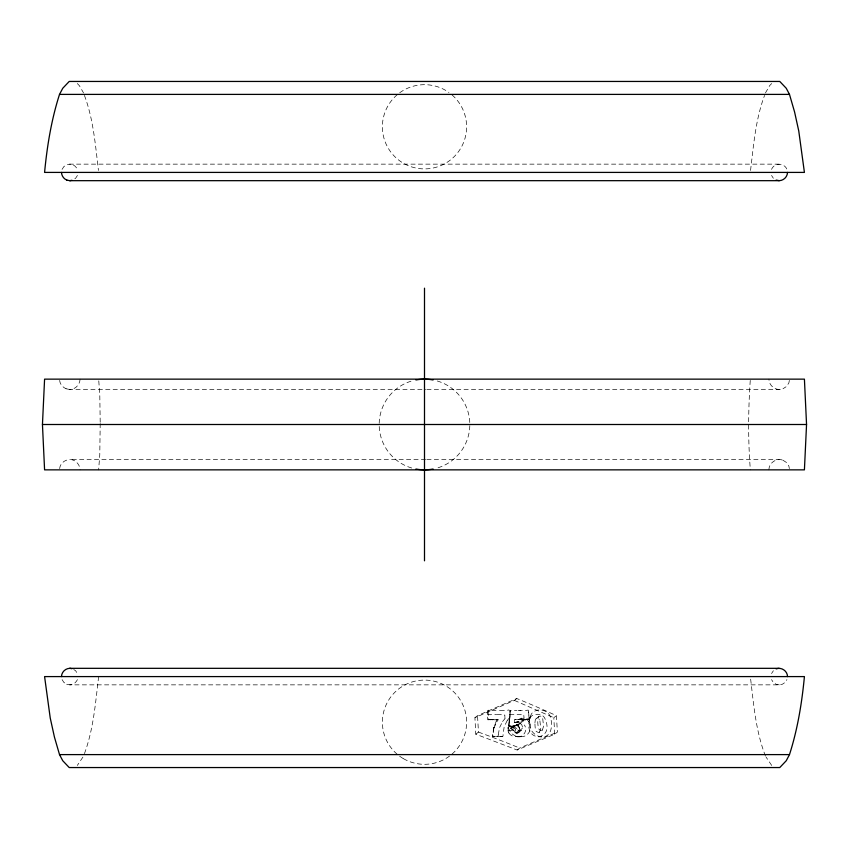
<?xml version="1.0" encoding="UTF-8"?>
<svg xmlns="http://www.w3.org/2000/svg" width="849" height="849" viewBox="0 0 849 849"><rect width="100%" height="100%" fill="white"/><g stroke="black" fill="none" stroke-linecap="round" stroke-linejoin="round"><path stroke-width="0.64" stroke-dasharray="4.25 3.18" d="M526.783 719.443A3.046 0.69 2.6 0 1 526.168 719.453L525.966 719.453A9.88 2.239 2.6 0 0 525.499 719.453L524.332 719.453A16.683 3.789 2.6 0 1 523.78 719.453L523.493 719.453A7.079 1.613 2.6 0 0 522.91 719.453A10.167 2.314 2.6 0 0 522.464 719.464L519.546 720.037M100.203 423.534L99.779 454.639L98.643 469.858M100.203 422.24L99.779 394.361L98.643 379.142M528.63 711.504L528.227 710.082L526.316 710.38A5.115 4.807 52.2 0 1 525.414 710.464L524.342 710.401A11.578 10.899 52.2 0 0 523.536 710.358L517.338 710.38M534.934 722.754L535.263 720.037A3.736 3.513 52.2 0 1 535.486 719.485L535.677 719.177A2.388 2.25 52.2 0 1 539.391 719.474M521.18 719.167L527.187 719.803A12.915 2.929 2.6 0 0 526.72 719.835L519.514 720.461L521.18 719.167L521.222 718.212L529.097 719.05L528.078 719.443M508.54 732.209L508.466 731.944A1.114 1.051 52.2 0 0 508.318 731.658L508.02 727.391L509.931 727.211M509.22 723.953L509.22 724.101A5.572 5.243 52.2 0 1 509.103 724.95L509.039 725.195A3.608 3.396 52.2 0 0 508.933 725.746A12.682 2.526 -3.3 0 0 508.912 725.959L509.623 726.139A4.425 0.87 -2.9 0 0 509.962 726.213M498.267 734.672L499.562 727.635L502.502 721.661M495.604 736.454L496.251 736.465A7.545 7.1 52.2 0 0 496.888 736.444L497.068 736.433A1.974 1.857 52.2 0 1 497.556 736.476L498.225 735.775A4.765 4.478 52.2 0 1 498.236 735.054L498.246 734.958M509.241 723.688L509.336 722.775M750.261 380.416C748.224 410.152 747.98 440.122 750.357 469.858M521.137 730.458L518.537 732.485C523.281 729.004 514.335 724.919 520.426 723.507M508.838 722.839L509.591 720.281M508.816 723.061L508.774 723.412A16.821 15.823 52.2 0 1 508.731 723.751L508.71 723.985A6.728 6.336 52.2 0 0 508.657 724.547L508.657 724.929A1.889 1.772 52.2 0 1 508.562 725.471L508.668 726.426M509.485 721.268L509.336 722.701M508.997 721.268L510.61 710.38L516.786 710.38M509.687 719.379L509.602 720.217M509.708 719.135L510.61 710.38M98.643 676.589C95.428 703.322 93.422 730.766 83.52 756.066M750.537 170.469C753.615 145.232 755.557 119.369 764.578 95.396M516.489 733.09C520.522 733.716 520.66 726.988 517.635 725.789M489.194 719.782L487.676 719.782L487.475 716.397A10.199 9.594 52.2 0 1 487.464 716.036L487.464 715.951A5.009 4.712 52.2 0 0 487.422 715.293L488.09 710.199L490.701 710.38A6.092 5.731 52.2 0 0 491.804 710.486L493.078 710.401A13.711 12.905 52.2 0 1 494.044 710.348L499.435 710.38M507.989 727.466L507.925 728.187L508.455 727.784A3.523 0.722 -3.6 0 0 508.784 727.837L508.838 727.837M520.426 723.635L521.764 724.717L522.443 726.85A6.102 5.741 52.2 0 1 522.39 728.346L521.392 730.278A2.653 2.494 52.2 0 1 519.386 730.798L518.824 730.639A1.825 1.719 52.2 0 1 518.389 730.448L517.306 729.238A5.487 5.168 52.2 0 1 516.818 728.049L516.542 727.922A9.19 8.649 52.2 0 0 513.539 727.243L510.865 727.211M508.976 725.513L509.124 724.834M488.005 710.38L488.037 711.345A12.204 11.483 52.2 0 1 488.154 712.555L488.281 715.038M80.093 379.142C79.88 384.777 75.168 389.595 69.756 389.489L425.593 389.489M768.897 469.858C768.897 462.854 776.527 457.632 783.043 460.243M59.642 468.584C60.067 463.458 64.895 459.596 69.915 459.511M789.368 380.416L788.848 382.952L786.545 386.454L783.001 388.757M496.134 721.491L494.044 727.073L492.993 734.183A9.265 8.713 52.2 0 0 492.961 734.809L492.961 734.905A3.513 3.3 52.2 0 1 492.887 735.669M529.458 719.708C523.684 744.403 556.403 740.615 544.368 717.458C542.447 714.603 538.712 713.956 535.528 714.412C533.49 714.656 531.41 715.622 530.328 717.447C528.407 722.573 530.529 713.988 532.493 712.64C538.255 707.323 549.473 710.146 550.725 718.36A23.019 21.66 52.2 0 1 551.203 720.61L551.234 720.769A23.592 22.201 52.2 0 1 551.404 722.074C553.474 748.054 522.697 735.987 530.392 716.407M493.821 728.092L497.174 721.342A14.306 13.467 52.2 0 0 497.334 721.077L497.387 720.992A5.582 5.253 52.2 0 1 497.843 720.366L498.214 719.708L495.89 719.697A5.71 5.37 52.2 0 1 494.946 719.719L494.808 719.708A11.812 11.111 52.2 0 0 494.065 719.697L492.027 719.782M508.933 725.778L511.087 725.757M529.67 718.923L530.349 716.63L529.765 718.604M494.086 727.158L492.484 734.183A11.631 10.952 52.2 0 0 492.42 734.831L492.399 735.032A7.556 7.11 52.2 0 1 492.293 735.839L492.388 736.539L493.927 736.401A6.792 6.389 52.2 0 1 494.914 736.359L495.328 736.38A15.08 14.189 52.2 0 0 495.858 736.38L499.382 736.38M496.177 721.395L496.4 720.96A6.208 5.837 52.2 0 1 496.835 720.207L496.983 719.591M82.915 757.106L77.291 765.458M765.458 92.934L769.64 85.653L771.677 83.542M487.379 714.667L489.342 714.635A7.386 6.951 52.2 0 0 490.446 714.72L491.475 714.678A16.29 15.335 52.2 0 1 492.25 714.656L496.612 714.667M62.073 169.365L63.908 166.563L66.71 164.717L69.915 164.144M77.439 175.456L75.603 178.258L73.736 179.489M77.439 679.635C75.826 682.776 73.163 684.888 69.756 684.856L779.233 684.856L782.279 684.283L785.081 682.437L786.927 679.635M771.55 169.365C774.065 162.637 784.412 162.637 786.927 169.365M771.55 673.544L773.386 670.742M507.776 730.925L508.604 730.713A11.366 10.697 52.2 0 0 509.007 730.681L512.838 730.246M507.203 720.525L504.168 726.808L503.096 734.268A10.22 9.615 52.2 0 1 503.064 734.894L503.054 734.99A2.749 2.579 52.2 0 0 503.075 735.648L502.831 736.465L497.885 736.539M502.576 721.554L504.062 719.719A4.956 4.659 52.2 0 1 504.614 719.156L505.028 718.498M507.278 720.408L507.957 719.559A13.372 12.576 52.2 0 1 508.296 719.177L508.647 718.806A13.106 12.332 52.2 0 0 508.848 718.572A5.062 4.765 52.2 0 1 509.432 717.989M515.12 726.118L514.43 726.319L516.808 724.813A3.173 2.982 52.2 0 1 519.546 723.497A3.428 3.216 52.2 0 1 520.405 723.327L517.593 725.513A3.216 3.025 52.2 0 0 516.935 725.587L516.882 725.587A3.598 3.385 52.2 0 0 514.016 726.627L513.029 727.062M542.352 730.076L543.583 726.288L542.649 718.042A3.714 3.492 52.2 0 0 542.235 717.278L542.129 717.118A2.451 2.303 52.2 0 0 540.017 716.121A2.26 2.133 52.2 0 0 538.383 717.129L538.308 717.299A3.736 3.513 52.2 0 0 538.086 717.861L537.778 719.825A34.459 32.421 52.2 0 0 538.054 725.63L538.68 728.559A4.012 3.778 52.2 0 0 539.083 729.333L540.558 730.448L542.352 730.076L538.775 732.623L536.271 731.52A4.012 3.778 52.2 0 1 535.857 730.734L535.316 728.612A34.735 32.687 52.2 0 1 534.966 722.754M474.92 717.692L477.52 715.675A341.075 27.317 -24.9 0 1 516.797 698.515A341.075 98.495 19.2 0 1 556.435 715.675L557.379 732.103L554.684 734.194L517.137 750.017L475.78 734.183L474.92 717.692L514.377 700.393L516.797 698.515M475.78 734.183L478.475 732.103L477.52 715.675M518.548 719.506L521.222 718.212M516.107 725.577L519.556 723.454M515.46 730.745L515.258 729.259L516.818 728.049M518.824 730.639L516.192 732.676A1.762 1.051 -12.5 0 0 516.468 732.974M519.588 730.511L522.39 728.346M536.122 718.7L538.945 716.514M554.684 734.194L553.824 717.692L556.435 715.675M517.137 750.017L519.673 748.043A341.075 27.317 -24.9 0 1 557.379 732.103M517.274 724.218L514.685 726.075M539.444 732.316L540.76 728.474L539.826 720.228A3.651 3.438 52.2 0 0 539.529 719.623L539.423 719.464M516.808 724.813L516.574 724.929A9.307 8.766 52.2 0 1 513.454 725.736L511.194 725.757M514.759 722.531L514.887 722.467A6.272 5.901 52.2 0 1 516.001 722.085L523.727 720.812L514.324 722.69L520.384 722.128L522.867 723.39L524.735 725.513A2.356 2.218 52.2 0 1 524.894 725.821L525.106 726.351A9.923 9.339 52.2 0 1 525.34 727.02M514.515 722.637L518.654 721.756L517.009 721.883M517.72 732.899L517.126 732.974M522.751 719.464L521.541 719.506L522.114 719.496A13.743 12.926 52.2 0 1 523.058 719.506L524.162 719.464L523.992 718.657M426.845 389.489L779.233 389.489L783.043 388.757M512.881 726.139L515.332 725.715M513.221 730.204L514.123 730.724A6.346 5.964 52.2 0 0 514.197 731.053A2.993 2.812 52.2 0 0 516.319 733.037M492.876 735.659A9.031 8.501 52.2 0 0 492.781 736.019L494.118 736.38L493.004 736.454A7.408 6.972 52.2 0 1 492.569 736.55M519.577 719.485L519.832 719.464A5.327 1.21 2.6 0 1 521.063 719.39L527.929 719.485L523.568 719.538M519.737 719.474L520.999 719.4L519.928 719.4M493.428 736.433L493.004 736.454A2.749 2.579 52.2 0 1 493.545 736.444A6.633 6.251 52.2 0 0 494.203 736.454L495.041 736.454M520.787 736.73C527.24 737.261 532.174 730.363 530.147 724.356M510.801 728.081L513.953 730.289M508.986 733.249A7.97 7.503 52.2 0 0 514.154 736.529A12.151 11.44 52.2 0 0 514.95 736.667L521.095 736.72M538.499 736.826L541.439 736.741M527.07 719.432L523.96 719.474M520.681 736.741L519.27 736.72A18.519 17.426 52.2 0 1 517.996 736.624L517.794 736.603A13.595 12.799 52.2 0 1 515.757 736.179M493.916 719.697L492.982 719.708M493.916 719.772L494.5 719.772A18.572 17.468 52.2 0 1 495.413 719.782L495.933 719.803A7.1 6.675 52.2 0 0 496.75 719.782L498.098 719.676M520.373 719.474L523.345 719.453M517.402 736.815C522.262 737.569 527.144 732.209 525.372 727.126M779.233 164.144L69.756 164.144C73.163 164.112 75.826 166.224 77.439 169.365M773.354 178.258L771.55 175.456M59.642 380.416C59.929 384.194 62.752 387.335 66.116 388.757M425.593 459.511L69.756 459.511C75.168 459.405 79.88 464.223 80.093 469.858M426.845 459.511L779.233 459.511M62.073 679.635L63.908 682.437L66.88 684.283M509.676 714.667L519.397 714.656A17.404 16.375 52.2 0 1 520.479 714.678L521.095 714.709A6.145 5.784 52.2 0 0 522.029 714.667L523.536 714.508L523.833 715.272A3.343 3.152 52.2 0 0 523.854 715.675L523.854 715.728M491.762 719.697L488.546 719.697L488.292 715.208M491.911 719.697L489.947 719.782M497.153 714.667L499.074 714.656A23.029 21.671 52.2 0 1 500.677 714.667L501.441 714.731A6.771 6.378 52.2 0 0 502.597 714.667L504.805 714.975A4.224 3.969 52.2 0 0 504.805 715.495L504.826 715.622M514.292 722.69L514.335 721.459A4.351 4.086 52.2 0 0 514.409 720.408L514.727 719.4L521.19 719.506M492.961 719.782L492.367 719.697M500.103 710.38L503.499 710.348A12.544 11.801 52.2 0 1 504.465 710.401L505.749 710.486A5.784 5.444 52.2 0 0 506.842 710.38L508.859 709.955L509.58 710.677A6.261 5.89 52.2 0 1 509.58 711.027L509.58 711.144A9.233 8.692 52.2 0 0 509.612 711.833L509.729 713.722M518.399 719.506L517.497 719.496A11.833 11.133 52.2 0 0 516.765 719.506L516.616 719.517A5.232 4.924 52.2 0 1 515.534 719.496L515.025 719.39M519.864 710.38L520.426 710.38M499.7 736.38L499.87 736.38A16.577 15.59 52.2 0 0 500.645 736.37L500.804 736.37A7.386 6.941 52.2 0 1 501.961 736.38L502.523 736.465M513.751 726.373L512.7 726.266M508.933 726.457L509.018 726.468A6.017 5.656 52.2 0 1 509.517 726.521L510.631 726.691M510.196 728.018L515.078 732.379M510.865 726.723L511.905 726.882A6.75 6.357 52.2 0 0 512.467 726.956L512.785 726.988M511.576 726.511L512.053 726.617M510.111 726.245L510.599 726.33M511.841 727.657L513.157 727.986M779.233 389.489C773.672 389.404 769.003 384.693 768.897 379.142M65.957 388.757L69.915 389.489M779.233 684.856L776.156 684.283L773.354 682.437L771.55 679.635M66.71 684.283L69.915 684.856M515.736 736.168L511.236 733.409L508.615 728.601A13.096 12.321 52.2 0 0 508.328 727.805L508.095 727.211M514.377 700.393L553.824 717.692M783.001 460.243L786.545 462.546L788.848 466.048L789.368 468.584M73.736 669.511L75.603 670.742L77.439 673.544M527.42 720.016L528.831 721.608M771.709 765.458L766.085 757.106M77.323 83.542L79.36 85.653L83.542 92.934M509.082 733.186L509.018 733.09A4.532 4.266 52.2 0 1 508.509 732.22M515.778 732.146L515.63 731.626M765.48 756.066C755.727 731.169 753.647 704.171 750.495 677.852M84.422 95.396C93.443 119.369 95.385 145.232 98.463 170.469M529.076 718.774L529.033 718.392A12.555 11.822 52.2 0 1 528.98 717.564L528.842 715.187M523.982 717.766L523.992 717.84A4.001 3.767 52.2 0 1 524.013 718.371M528.672 712.364L528.831 715.038M528.683 712.544L528.662 712.269A10.814 10.177 52.2 0 1 528.64 711.844L528.63 711.749M504.922 717.288L504.932 717.479A6.824 6.421 52.2 0 1 504.943 717.798A2.855 2.685 52.2 0 0 504.975 718.307M504.837 715.813L504.89 716.758M509.729 713.829L509.835 715.505A15.218 14.316 52.2 0 1 509.846 715.834L509.856 716.057A7.174 6.75 52.2 0 0 509.92 716.853L509.708 717.829A7.694 7.238 52.2 0 1 509.442 718.01M523.886 716.1L523.96 717.458M437.277 380.989A45.358 45.358 0 0 1 437.277 468.011M411.723 468.011A45.358 45.358 0 0 1 411.723 380.989M452.082 94.971A42.121 42.121 0 0 1 439.527 166.139A42.121 42.121 0 0 1 382.719 121.471A42.121 42.121 0 0 1 448.93 92.488M515.396 732.963A7.938 2.048 -82 0 1 515.163 732.783M518.261 726.054A4.606 4.065 46 0 1 519.461 730.458M519.386 730.49A3.184 2.802 67.2 0 1 517.901 732.931M517.009 733.154A1.921 1.56 -37.1 0 1 516.51 732.995M513.305 727.975A13.552 8.458 -78.2 0 1 515.067 728.898M510.875 727.317A3.619 1.008 -8 0 1 512.032 727.593M517.625 725.948A1.857 1.167 36 0 1 518.039 726.16M514.452 726.521A12.555 5.073 49.9 0 1 513.942 726.648M530.116 724.229A7.354 6.919 52.2 0 0 529.532 722.775A12.831 12.077 52.2 0 0 528.938 721.756M478.475 732.103A341.075 98.495 19.2 0 1 519.673 748.043M494.022 727.232L493.8 727.996L494.044 727.253M403.445 758.677A42.121 42.121 0 0 0 466.621 722.202A42.121 42.121 0 0 0 403.445 685.727A42.121 42.121 0 0 0 403.445 758.677"/><path stroke-width="1.27" d="M42.45 424.5L44.583 379.142L804.417 379.142L806.55 424.5L804.417 469.858L44.583 469.858L42.45 424.5L806.55 424.5M61.489 676.589C61.574 672.1 65.426 668.333 69.915 668.322M787.501 172.411C787.426 176.868 783.627 180.582 779.191 180.678L69.756 180.678L71.942 180.296M59.515 94.398C51.396 119.688 47.098 146.017 44.583 172.411L804.417 172.411L798.76 130.979L794.579 111.972L789.485 94.398L786.248 88.264L779.775 81.451L69.225 81.451L62.752 88.264L59.515 94.398L789.485 94.398M789.485 754.602C797.604 729.312 801.902 702.983 804.417 676.589L44.583 676.589L50.24 718.021L54.421 737.028L59.515 754.602L62.752 760.736L69.225 767.549L779.775 767.549L786.248 760.736L789.485 754.602L59.515 754.602M776.156 668.906C781.377 666.805 787.511 670.975 787.501 676.589M61.489 172.411C61.616 175.775 63.739 178.895 66.88 180.094M779.233 668.322L69.756 668.322L71.942 668.704M776.156 180.094L779.233 180.678M66.71 180.094L69.915 180.678M424.5 288.182L424.5 560.818M433.086 469.03A45.358 45.358 0 0 1 415.914 469.03M415.914 379.97A45.358 45.358 0 0 1 433.086 379.97"/></g></svg>
